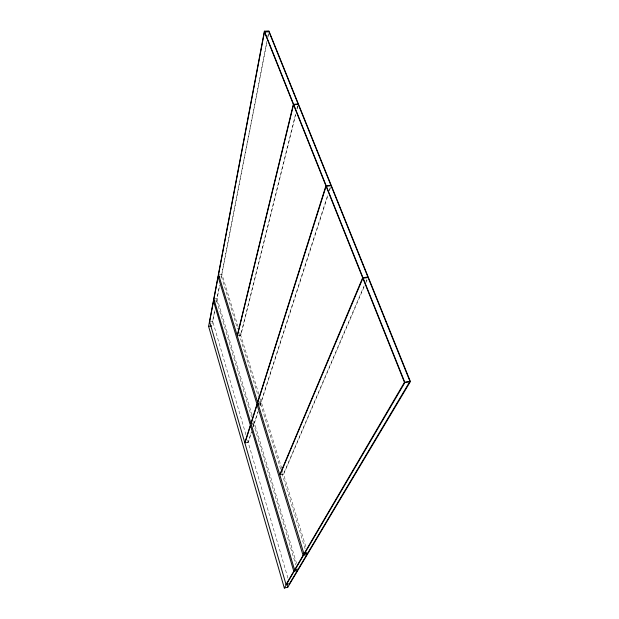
<?xml version="1.0" encoding="UTF-8"?>
<svg xmlns="http://www.w3.org/2000/svg" width="619" height="619" viewBox="0 0 619 619"><rect width="100%" height="100%" fill="white"/><g stroke="black" fill="none" stroke-linecap="round" stroke-linejoin="round"><path stroke-width="0.46" stroke-dasharray="3.1 2.32" d="M212.023 324.008L214.6 310.73M216.255 302.188L219.567 285.119M221.045 277.536L266.882 41.38M267.803 36.637L268.538 32.846M245.944 434.778L212.696 321.284L214.878 310.073M252.15 415.388L217.107 298.598L219.621 285.645M238.145 326.917L221.873 274.078L266.944 42.177M267.865 37.442L268.414 34.602M237.239 335.653L240.675 335.119L295.534 114.252M296.927 108.635L297.623 105.834M258.897 394.28L240.776 335.459L295.696 114.662M297.089 109.045L297.793 106.236M246.463 442.469L248.103 442.159L251.5 431.613M252.916 427.218L253.767 424.58L252.939 421.81M252.653 423.063L254.355 422.746L257.875 411.821M259.934 405.445L260.522 403.627L259.949 401.785M257.605 402.265L261.164 401.63L327.931 194.436M329.115 190.768L330.298 187.1M287.928 578.115L248.204 442.508L251.608 431.961M253.31 426.692L253.875 424.936L295.774 564.884M296.586 563.483L254.463 423.11L258.285 411.279M260.042 405.816L260.63 403.998L258.858 404.315M281.746 468.451L261.28 402.002L328.101 194.931M329.587 190.327L330.476 187.565M279.773 474.742L283.456 473.992L364.088 285.87M365.984 281.436L366.75 279.664M305.817 546.6L283.579 474.394L364.289 286.388M365.814 282.844L367.338 279.293M281.738 474.773L283.579 474.394M244.923 443.134L248.204 442.508M251.051 423.744L254.463 423.11M251.213 425.052L253.767 424.58M258.75 403.944L260.522 403.627M259.5 402.319L261.28 402.002M239.058 335.722L240.776 335.459M209.617 321.741L212.696 321.284M213.911 299.054L217.107 298.598M219.381 274.418L221.873 274.078M239.832 332.388L240.675 335.119M260.313 398.876L261.164 401.63M282.032 469.372L283.456 473.992M221.424 276.391L237.572 328.944M238.988 333.556L258.533 397.174M260.63 403.998L280.778 469.558M281.916 473.256L305.182 548.976M253.805 420.905L254.355 422.746M216.689 300.733L251.554 417.183M247.561 440.31L248.103 442.159"/><path stroke-width="0.93" d="M208.595 326.36L264.375 31.198L268.909 30.95L410.405 381.559L287.796 587.207L284.322 588.05L208.595 326.36L211.652 325.904M213.501 301.19L209.617 321.741L244.822 442.786L250.37 425.214L213.501 301.19L215.095 300.966M218.112 276.84L213.911 299.054L250.943 423.381L256.978 404.261L218.112 276.84L219.768 276.616M264.437 32.01L218.546 274.526L237.239 335.653L293.344 104.34L264.437 32.01L268.971 31.762L298.087 103.961L293.344 104.34M293.514 104.75L237.34 335.993L257.605 402.265L325.911 185.808L293.514 104.75L298.257 104.371L330.886 185.267L325.911 185.808M258.858 404.315L257.094 404.633L251.051 423.744L294.598 569.898L298.25 569.023L306.885 554.516L306.32 552.666M326.097 186.273L257.721 402.636L279.773 474.742L362.664 277.745L326.097 186.273L331.072 185.723L367.887 277.002L362.664 277.745M362.873 278.264L279.889 475.144L303.968 553.889L307.79 552.999L409.956 381.304L368.096 277.521L362.873 278.264L404.455 382.302L303.968 553.889M286.04 584.498L293.785 571.283L297.43 570.409L289.545 583.647L286.04 584.498L244.923 443.134L250.471 425.57L293.785 571.283M294.598 569.898L303.078 555.405L306.885 554.516M284.322 588.05L404.896 382.557L410.405 381.559M256.978 404.261L258.75 403.944M404.455 382.302L409.956 381.304M264.375 31.198L404.896 382.557M257.094 404.633L303.078 555.405M286.984 584.421L287.796 587.207"/></g></svg>
